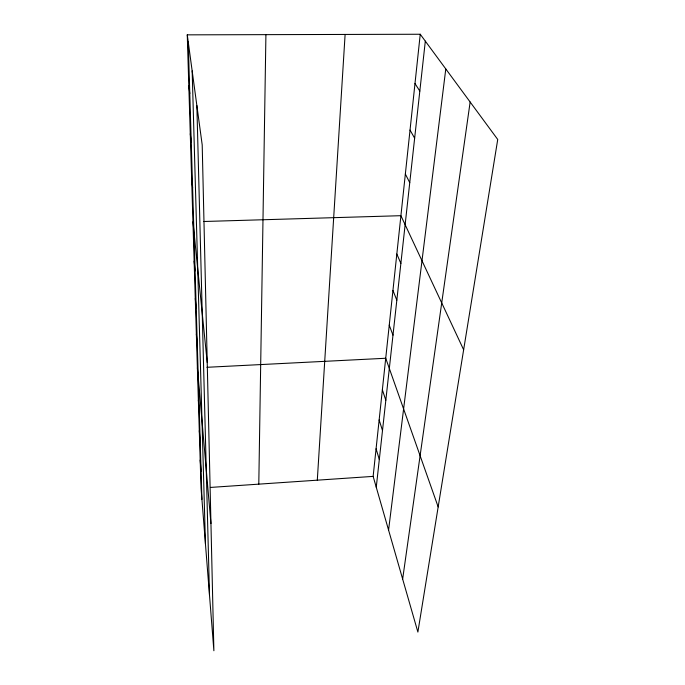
<?xml version="1.0" encoding="UTF-8"?>
<svg xmlns="http://www.w3.org/2000/svg" width="685" height="685" viewBox="0 0 685 685"><rect width="100%" height="100%" fill="white"/><g stroke="black" fill="none" stroke-linecap="round" stroke-linejoin="round"><path stroke-width="1.03" d="M258.793 484.149L265.917 34.644M317.301 480.176L345.112 34.438M420.239 34.25L497.73 139.475L417.884 632.067L373.137 476.383L420.239 34.25L187.27 34.849L201.039 488.071L213.883 650.75L202.203 144.929L187.27 34.849M376.262 487.24L425.317 41.134M388.575 530.087L445.789 68.945M402.652 579.056L470.141 102.022M210.363 487.437L373.137 476.383M206.921 367.297L385.724 358.255L438.169 506.926M203.616 221.503L400.913 215.689L463.642 349.778M414.99 83.553L419.819 91.088M410.032 130.073L414.639 138.173M405.349 174.05L409.75 182.638M396.829 254.024L400.871 263.4M392.942 290.474L396.829 300.167M389.251 325.178L392.984 335.145M382.358 389.816L385.826 400.22M379.147 419.965L382.495 430.54M376.082 448.795L379.31 459.524M188.82 85.788L189.788 93.622M190.276 133.772L191.243 142.197M191.654 179.042L192.613 187.981M192.956 221.82L207.23 362.57M194.146 261.156L195.097 270.926M195.285 298.497L196.218 308.592M196.355 333.989L197.289 344.375M197.383 367.776L210.946 523.546M198.359 399.98L199.284 410.812M199.292 430.694L200.208 441.705M200.183 460.029L201.09 471.194M188.238 41.99L201.929 499.365M192.168 70.915L205.457 544.018M196.86 105.507L209.499 595.179"/></g></svg>
